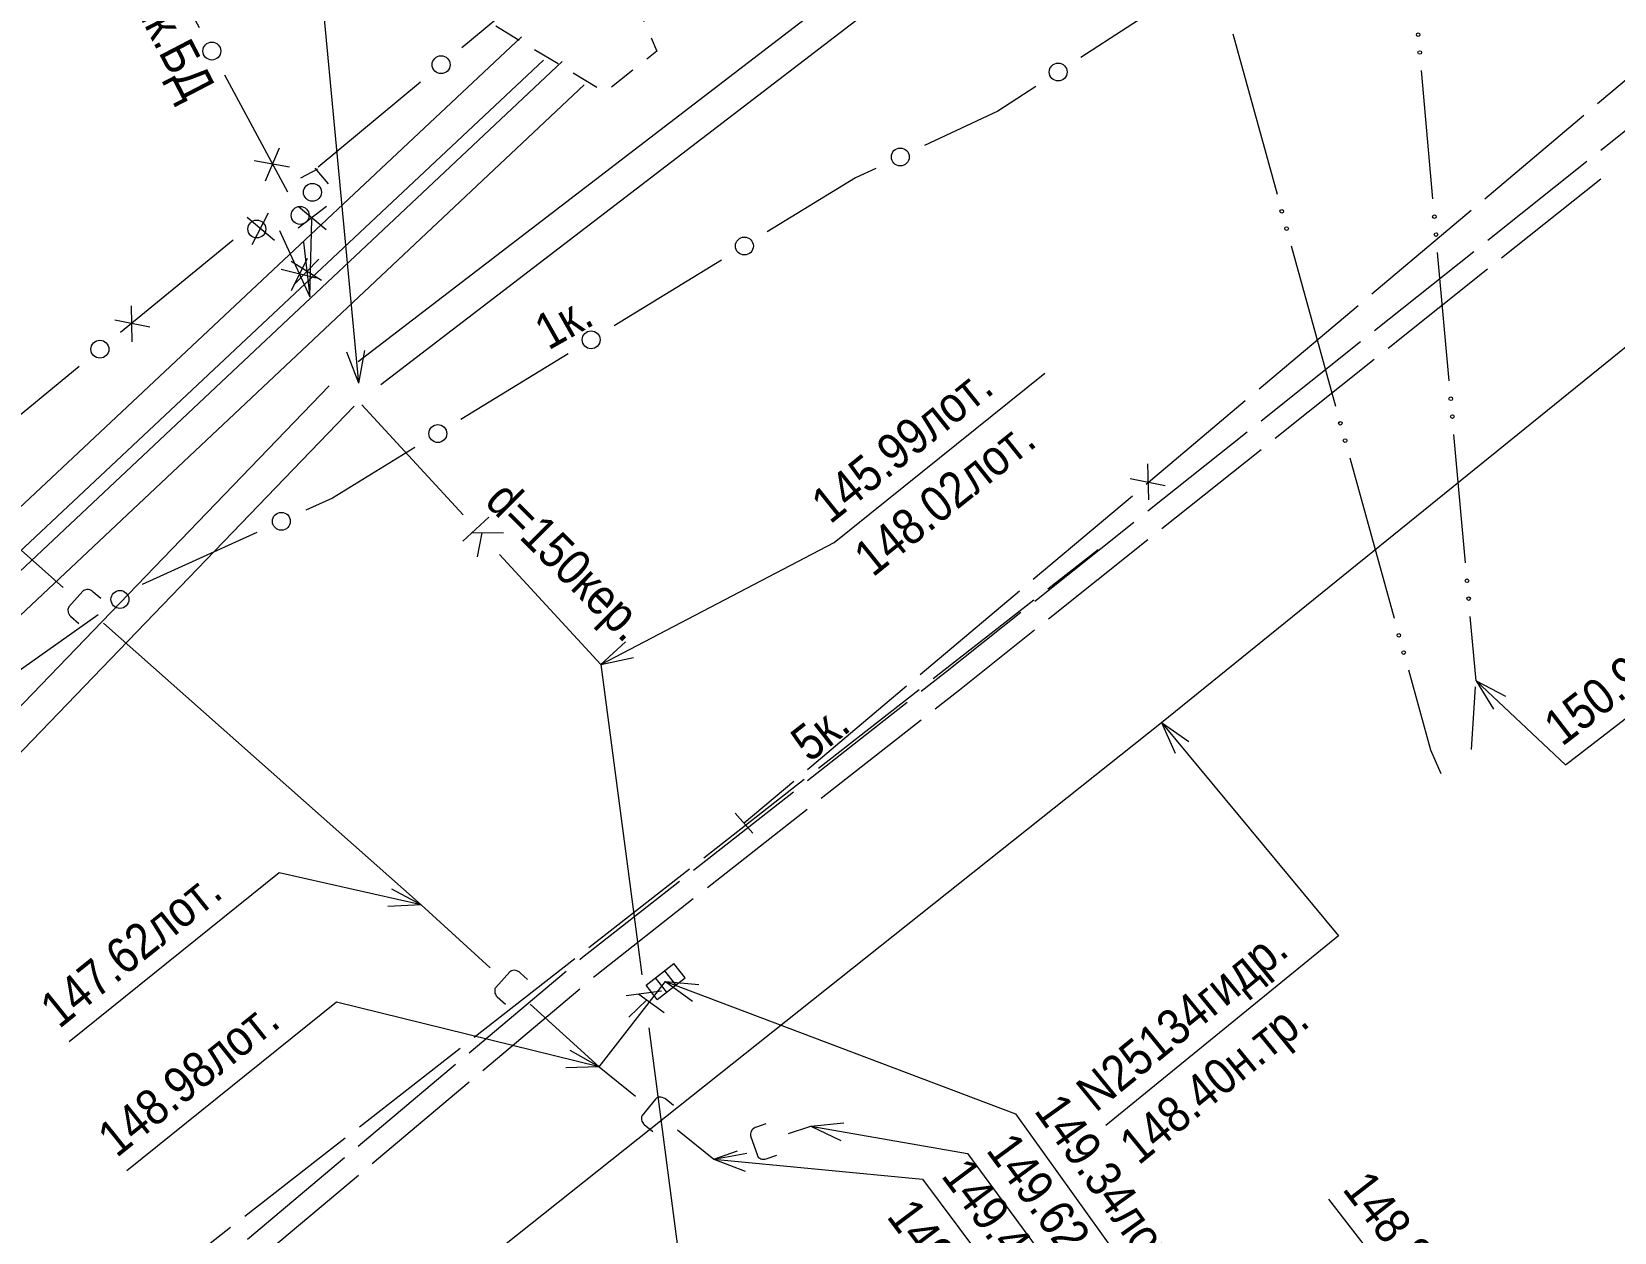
# Model space of a CAD drawing. Header units: metres. Extents: x 369 to 856, y 14070 to 14447.
# Drawn here: x 537.08 to 581.3, y 14197.27 to 14230.81 of the extents above; entities that cross this region are included whole.
import ezdxf
from ezdxf.enums import TextEntityAlignment as Align

# ---------------------------------------------------------------- set-up
doc = ezdxf.new("R2010")
doc.units = ezdxf.units.M
doc.header["$MEASUREMENT"] = 0
for name, color, linetype, lineweight in [('Водопровод', 7, 'Continuous', 25), ('Водосток', 7, 'Continuous', 25), ('Кабели', 7, 'Continuous', 25), ('Кабель связи', 7, 'Continuous', 25), ('Кабель электрический', 7, 'Continuous', 25), ('Канализация самотёчная', 7, 'Continuous', 25), ('Подземные коммуникации', 7, 'Continuous', 25)]:
    doc.layers.add(name, color=color, linetype=linetype, lineweight=lineweight)
doc.styles.add('Style-RUSSIAN_1251', font='RUSSIAN_1251.shx')

# ---------------------------------------------------------------- blocks, each defined once
blk = doc.blocks.new('msdElementTypeLineString_369')
at = {"layer": 'Кабель электрический', "color": 252, "linetype": 'Continuous', "lineweight": 9}
for p, q in [((22.597, 16.379), (25.777, 18.526)), ((19.004, 13.952), (22.183, 16.099)), ((15.41, 11.525), (18.589, 13.672)), ((11.816, 9.097), (14.995, 11.245)), ((8.222, 6.67), (11.401, 8.818)), ((4.628, 4.243), (7.808, 6.39)), ((1.034, 1.816), (4.214, 3.963))]:
    blk.add_line(p, q, dxfattribs=at)
at = {"layer": 'Кабель электрический', "color": 252, "linetype": 'Continuous', "lineweight": 9, "flags": 128}
for points in [[(29.791, 21.225), (30.216, 21.51), (30.574, 22.87)], [(26.191, 18.806), (27.616, 19.768), (29.375, 20.947)], [(0.352, 0.001), (0.001, 1.118), (0.62, 1.536)]]:
    blk.add_lwpolyline(points, dxfattribs=at)
blk = doc.blocks.new('msdElementTypeMultiLine_67')
at = {"layer": 'Кабель электрический', "color": 252, "linetype": 'Continuous', "lineweight": 9}
blk.add_blockref('msdElementTypeLineString_369', (0, 0), dxfattribs=at)
blk = doc.blocks.new('msdElementTypeLineString_379')
at = {"layer": 'Кабели', "color": 252, "linetype": 'Continuous', "lineweight": 9}
for p, q in [((32.746, 27.076), (33.593, 25.228)), ((28.306, 24.24), (31.447, 26.821)), ((24.007, 20.708), (27.147, 23.288)), ((19.707, 17.175), (22.848, 19.755)), ((15.408, 13.642), (18.549, 16.222)), ((11.22, 9.978), (14.261, 12.675)), ((7.056, 6.286), (10.098, 8.983)), ((2.893, 2.594), (5.934, 5.291)), ((0.25, 0.25), (1.771, 1.598))]:
    blk.add_line(p, q, dxfattribs=at)
for centre in [(32.11, 27.122), (27.727, 23.764), (23.427, 20.231), (19.128, 16.698), (14.829, 13.165), (10.659, 9.481), (6.495, 5.788), (2.332, 2.096)]:
    blk.add_circle(centre, 0.25, dxfattribs=at)
blk = doc.blocks.new('msdElementTypeLineString_380')
at = {"layer": 'Кабели', "color": 252, "linetype": 'Continuous', "lineweight": 9}
for p, q in [((31.995, 27.606), (32.765, 26.966)), ((32.583, 27.726), (32.128, 26.836)), ((33.924, 25.907), (32.953, 26.147)), ((33.672, 26.452), (33.226, 25.556)), ((28.761, 25.129), (28.778, 24.129)), ((28.299, 24.746), (29.279, 24.543)), ((12.117, 11.294), (12.171, 10.295)), ((11.669, 10.894), (12.656, 10.728))]:
    blk.add_line(p, q, dxfattribs=at)
blk = doc.blocks.new('msdElementTypeMultiLine_77')
at = {"layer": 'Кабели', "color": 252, "linetype": 'Continuous', "lineweight": 9}
for name, p in [('msdElementTypeLineString_379', (0.157, 0.157)), ('msdElementTypeLineString_380', (0, 0))]:
    blk.add_blockref(name, p, dxfattribs=at)
blk = doc.blocks.new('msdElementTypeShape_28')
at = {"layer": 'Канализация самотёчная', "color": 252, "linetype": 'Continuous', "lineweight": 9}
for p, q in [((3.558, 5), (3.866, 4.3)), ((1.513, 3.82), (2.113, 4.294)), ((0, 2.308), (0.252, 2.596)), ((0.327, 2.109), (0, 2.308)), ((1.409, 1.453), (0.755, 1.85)), ((2.49, 0.796), (1.836, 1.193)), ((3.571, 0.14), (2.917, 0.537)), ((4.581, 0.621), (3.982, 0.145))]:
    blk.add_line(p, q, dxfattribs=at)
at = {"layer": 'Канализация самотёчная', "color": 252, "linetype": 'Continuous', "lineweight": 9, "flags": 128}
for points in [[(2.506, 4.604), (2.52, 4.615), (3.182, 4.961)], [(4.068, 3.842), (4.222, 3.493), (4.376, 3.142)], [(0.581, 2.972), (0.897, 3.333), (1.121, 3.51)], [(4.578, 2.685), (4.799, 2.183), (4.886, 1.985)], [(5.088, 1.527), (5.252, 1.154), (4.972, 0.932)]]:
    blk.add_lwpolyline(points, dxfattribs=at)
blk = doc.blocks.new('msdElementTypeLineString_445')
at = {"layer": 'Канализация самотёчная', "color": 252, "linetype": 'Continuous', "lineweight": 9}
blk.add_line((27.064, 25.372), (53.034, 49.717), dxfattribs=at)
blk = doc.blocks.new('msdElementTypeLineString_446')
at = {"layer": 'Канализация самотёчная', "color": 252, "linetype": 'Continuous', "lineweight": 9}
blk.add_line((27.372, 25.661), (53.649, 50.295), dxfattribs=at)
blk = doc.blocks.new('msdElementTypeMultiLine_144')
at = {"layer": 'Канализация самотёчная', "color": 252, "linetype": 'Continuous', "lineweight": 9}
for name, p in [('msdElementTypeLineString_445', (0.506, 1.234)), ('msdElementTypeLineString_446', (0.506, 0))]:
    blk.add_blockref(name, p, dxfattribs=at)
blk = doc.blocks.new('msdElementTypeLineString_448')
at = {"layer": 'Канализация самотёчная', "color": 252, "linetype": 'Continuous', "lineweight": 9}
blk.add_line((27.185, 25.556), (53.277, 50.084), dxfattribs=at)
blk = doc.blocks.new('msdElementTypeLineString_449')
at = {"layer": 'Канализация самотёчная', "color": 252, "linetype": 'Continuous', "lineweight": 9}
blk.add_line((27.494, 25.846), (53.893, 50.664), dxfattribs=at)
blk = doc.blocks.new('msdElementTypeMultiLine_145')
at = {"layer": 'Канализация самотёчная', "color": 252, "linetype": 'Continuous', "lineweight": 9}
for name, p in [('msdElementTypeLineString_448', (0.506, 1.235)), ('msdElementTypeLineString_449', (0.506, 0))]:
    blk.add_blockref(name, p, dxfattribs=at)
blk = doc.blocks.new('msdElementTypeLineString_479')
at = {"layer": 'Кабель электрический', "color": 252, "linetype": 'Continuous', "lineweight": 9}
for p, q in [((90.8, 71.401), (93.573, 73.61)), ((87.636, 68.881), (90.409, 71.089)), ((84.472, 66.361), (87.245, 68.569)), ((81.308, 63.84), (84.081, 66.049)), ((78.144, 61.32), (80.917, 63.529)), ((74.98, 58.8), (77.753, 61.009)), ((68.63, 53.787), (71.419, 55.976)), ((65.449, 51.289), (68.237, 53.478)), ((59.174, 46.184), (61.886, 48.467)), ((56.079, 43.579), (58.792, 45.862)), ((52.984, 40.975), (55.697, 43.257))]:
    blk.add_line(p, q, dxfattribs=at)
at = {"layer": 'Кабель электрический', "color": 252, "linetype": 'Continuous', "lineweight": 9, "flags": 128}
for points in [[(71.812, 56.285), (72.487, 56.815), (74.589, 58.488)], [(62.269, 48.789), (62.348, 48.855), (65.055, 50.98)]]:
    blk.add_lwpolyline(points, dxfattribs=at)
blk = doc.blocks.new('msdElementTypeLineString_480')
at = {"layer": 'Кабель электрический', "color": 252, "linetype": 'Continuous', "lineweight": 9}
for p, q in [((87.638, 68.882), (90.411, 71.091)), ((84.474, 66.362), (87.247, 68.571)), ((81.31, 63.842), (84.083, 66.051)), ((78.146, 61.322), (80.919, 63.53)), ((74.982, 58.801), (77.755, 61.01)), ((68.632, 53.788), (71.42, 55.977)), ((65.45, 51.29), (68.239, 53.479)), ((59.176, 46.185), (61.888, 48.467)), ((56.081, 43.58), (58.793, 45.863)), ((52.986, 40.975), (55.698, 43.258))]:
    blk.add_line(p, q, dxfattribs=at)
at = {"layer": 'Кабель электрический', "color": 252, "linetype": 'Continuous', "lineweight": 9, "flags": 128}
for points in [[(71.814, 56.286), (72.491, 56.817), (74.59, 58.49)], [(62.271, 48.789), (62.358, 48.863), (65.057, 50.982)]]:
    blk.add_lwpolyline(points, dxfattribs=at)
blk = doc.blocks.new('msdElementTypeMultiLine_175')
at = {"layer": 'Кабель электрический', "color": 252, "linetype": 'Continuous', "lineweight": 9}
for name, p in [('msdElementTypeLineString_479', (0, 0.492)), ('msdElementTypeLineString_480', (0.384, 0))]:
    blk.add_blockref(name, p, dxfattribs=at)
blk = doc.blocks.new('msdElementTypeLineString_555')
at = {"layer": 'Кабель электрический', "color": 252, "linetype": 'Continuous', "lineweight": 9}
for p, q in [((60.545, 48.046), (59.139, 46.948)), ((58.745, 46.64), (55.933, 44.444)), ((55.539, 44.137), (52.726, 41.94)), ((52.332, 41.633), (49.52, 39.437)), ((49.126, 39.129), (46.314, 36.933)), ((45.92, 36.625), (43.107, 34.429)), ((42.713, 34.121), (39.901, 31.925)), ((39.507, 31.618), (36.695, 29.422)), ((36.301, 29.114), (33.488, 26.918))]:
    blk.add_line(p, q, dxfattribs=at)
blk = doc.blocks.new('msdElementTypeMultiLine_249')
at = {"layer": 'Кабель электрический', "color": 252, "linetype": 'Continuous', "lineweight": 9}
blk.add_blockref('msdElementTypeLineString_555', (0, 0), dxfattribs=at)
blk = doc.blocks.new('OBR_12')
at = {"layer": 'Кабель электрический', "color": 252, "linetype": 'Continuous', "lineweight": 9}
blk.add_line((-0.375, 0), (0.375, 0), dxfattribs=at)
blk = doc.blocks.new('msdElementTypeLineString_557')
at = {"layer": 'Канализация самотёчная', "color": 252, "linetype": 'Continuous', "lineweight": 9}
for p, q in [((0.001, 7.256), (2.832, 4.18)), ((3.848, 3.076), (6.679, 0))]:
    blk.add_line(p, q, dxfattribs=at)
blk = doc.blocks.new('msdElementTypeLineString_558')
at = {"layer": 'Канализация самотёчная', "color": 252, "linetype": 'Continuous', "lineweight": 9}
for p, q in [((4.052, 4.625), (3.323, 3.954)), ((3.583, 4.193), (4.459, 4.183)), ((3.86, 4.19), (3.729, 3.513))]:
    blk.add_line(p, q, dxfattribs=at)
blk = doc.blocks.new('msdElementTypeMultiLine_251')
at = {"layer": 'Канализация самотёчная', "color": 252, "linetype": 'Continuous', "lineweight": 9}
for name, p in [('msdElementTypeLineString_557', (0.506, 0.506)), ('msdElementTypeLineString_558', (0, 0))]:
    blk.add_blockref(name, p, dxfattribs=at)
blk = doc.blocks.new('msdElementTypeLineString_559')
at = {"layer": 'Канализация самотёчная', "color": 252, "linetype": 'Continuous', "lineweight": 9}
for p, q in [((0.001, 18.812), (1.139, 10.15)), ((1.334, 8.662), (2.472, 0))]:
    blk.add_line(p, q, dxfattribs=at)
blk = doc.blocks.new('msdElementTypeLineString_560')
at = {"layer": 'Канализация самотёчная', "color": 252, "linetype": 'Continuous', "lineweight": 9}
for p, q in [((2.194, 10.195), (1.212, 10.066)), ((1.787, 9.949), (1.29, 9.471)), ((1.562, 10.112), (2.272, 9.599))]:
    blk.add_line(p, q, dxfattribs=at)
blk = doc.blocks.new('msdElementTypeMultiLine_252')
at = {"layer": 'Канализация самотёчная', "color": 252, "linetype": 'Continuous', "lineweight": 9}
for name, p in [('msdElementTypeLineString_559', (0.506, 0.506)), ('msdElementTypeLineString_560', (0, 0))]:
    blk.add_blockref(name, p, dxfattribs=at)
blk = doc.blocks.new('msdElementTypeLineString_570')
at = {"layer": 'Кабель электрический', "color": 252, "linetype": 'Continuous', "lineweight": 9}
for p, q in [((26.62, 22.43), (23.848, 20.095)), ((23.466, 19.772), (20.694, 17.437)), ((20.312, 17.115), (17.54, 14.779)), ((17.158, 14.457), (14.386, 12.122)), ((14.003, 11.799), (11.231, 9.464)), ((10.849, 9.142), (8.077, 6.806)), ((7.695, 6.484), (4.923, 4.148)), ((4.54, 3.826), (1.768, 1.491)), ((1.386, 1.169), (0, 0.001))]:
    blk.add_line(p, q, dxfattribs=at)
blk = doc.blocks.new('msdElementTypeLineString_571')
at = {"layer": 'Кабель электрический', "color": 252, "linetype": 'Continuous', "lineweight": 9}
for p, q in [((11.716, 9.444), (11.687, 10.444)), ((12.173, 9.832), (11.191, 10.024))]:
    blk.add_line(p, q, dxfattribs=at)
blk = doc.blocks.new('msdElementTypeMultiLine_260')
at = {"layer": 'Кабель электрический', "color": 252, "linetype": 'Continuous', "lineweight": 9}
for name, p in [('msdElementTypeLineString_570', (0.407, 0.407)), ('msdElementTypeLineString_571', (0, 0))]:
    blk.add_blockref(name, p, dxfattribs=at)
blk = doc.blocks.new('msdElementTypeLineString_699')
at = {"layer": 'Канализация самотёчная', "color": 252, "linetype": 'Continuous', "lineweight": 9}
for p, q in [((22.166, 16.999), (43.142, 33.085)), ((0, 0.001), (20.976, 16.086))]:
    blk.add_line(p, q, dxfattribs=at)
blk = doc.blocks.new('msdElementTypeLineString_700')
at = {"layer": 'Канализация самотёчная', "color": 252, "linetype": 'Continuous', "lineweight": 9}
for p, q in [((22.153, 16.989), (43.116, 33.065)), ((0, 0.001), (20.963, 16.077))]:
    blk.add_line(p, q, dxfattribs=at)
blk = doc.blocks.new('msdElementTypeLineString_701')
at = {"layer": 'Канализация самотёчная', "color": 252, "linetype": 'Continuous', "lineweight": 9}
for p, q in [((21.6, 17.293), (22.203, 16.507)), ((21.988, 16.787), (22.077, 17.659)), ((22.016, 17.063), (22.679, 16.872))]:
    blk.add_line(p, q, dxfattribs=at)
blk = doc.blocks.new('msdElementTypeMultiLine_343')
at = {"layer": 'Канализация самотёчная', "color": 252, "linetype": 'Continuous', "lineweight": 9}
for name, p in [('msdElementTypeLineString_699', (0.189, 0.83)), ('msdElementTypeLineString_700', (0.823, 0.182)), ('msdElementTypeLineString_701', (0, 0))]:
    blk.add_blockref(name, p, dxfattribs=at)
blk = doc.blocks.new('msdElementTypeLineString_764')
at = {"layer": 'Кабель связи', "color": 252, "linetype": 'Continuous', "lineweight": 9}
blk.add_line((1.051, 1.051), (1.165, 2.797), dxfattribs=at)
blk = doc.blocks.new('msdElementTypeMultiLine_389')
at = {"layer": 'Кабель связи', "color": 252, "linetype": 'Continuous', "lineweight": 9}
blk.add_blockref('msdElementTypeLineString_764', (0, 0), dxfattribs=at)
blk = doc.blocks.new('msdElementTypeLineString_765')
at = {"layer": 'Водопровод', "color": 252, "linetype": 'Continuous', "lineweight": 9}
blk.add_line((0.001, 0), (23.291, 18.847), dxfattribs=at)
blk = doc.blocks.new('msdElementTypeMultiLine_390')
at = {"layer": 'Водопровод', "color": 252, "linetype": 'Continuous', "lineweight": 9}
blk.add_blockref('msdElementTypeLineString_765', (0.5, 0.5), dxfattribs=at)
blk = doc.blocks.new('msdElementTypeLineString_767')
at = {"layer": 'Водопровод', "color": 252, "linetype": 'Continuous', "lineweight": 9}
blk.add_line((27.566, 21.899), (53.956, 42.864), dxfattribs=at)
blk = doc.blocks.new('msdElementTypeMultiLine_391')
at = {"layer": 'Водопровод', "color": 252, "linetype": 'Continuous', "lineweight": 9}
blk.add_blockref('msdElementTypeLineString_767', (0.5, 0.5), dxfattribs=at)
blk = doc.blocks.new('msdElementTypeMultiLine_392')
at = {"layer": 'Водосток', "color": 252, "linetype": 'Continuous', "lineweight": 9, "flags": 128}
blk.add_lwpolyline([(0.001, 0), (1.857, 2.389)], dxfattribs=at)
blk = doc.blocks.new('msdElementTypeLineString_769')
at = {"layer": 'Водосток', "color": 252, "linetype": 'Continuous', "lineweight": 9}
for p, q in [((0.001, 2.574), (1.02, 1.756)), ((2.189, 0.818), (3.208, 0))]:
    blk.add_line(p, q, dxfattribs=at)
blk = doc.blocks.new('msdElementTypeMultiLine_393')
at = {"layer": 'Водосток', "color": 252, "linetype": 'Continuous', "lineweight": 9, "flags": 128}
blk.add_lwpolyline([(2.547, 1.964), (2.33, 2.138), (2.299, 2.16), (2.271, 2.174), (2.232, 2.19), (2.191, 2.199), (2.157, 2.2), (2.119, 2.193), (2.082, 2.181), (2.06, 2.163), (2.039, 2.145), (1.673, 1.689), (1.661, 1.666), (1.653, 1.646), (1.648, 1.617), (1.649, 1.593), (1.653, 1.561), (1.659, 1.529), (1.676, 1.498), (1.702, 1.457), (1.727, 1.43), (1.969, 1.236)], dxfattribs=at)
at = {"layer": 'Водосток', "color": 252, "linetype": 'Continuous', "lineweight": 9}
blk.add_blockref('msdElementTypeLineString_769', (0.467, 0.467), dxfattribs=at)
blk = doc.blocks.new('msdElementTypeLineString_770')
at = {"layer": 'Водосток', "color": 252, "linetype": 'Continuous', "lineweight": 9}
for p, q in [((0.001, 4.525), (1.933, 2.767)), ((3.043, 1.758), (4.975, 0))]:
    blk.add_line(p, q, dxfattribs=at)
blk = doc.blocks.new('msdElementTypeMultiLine_394')
at = {"layer": 'Водосток', "color": 252, "linetype": 'Continuous', "lineweight": 9, "flags": 128}
blk.add_lwpolyline([(3.442, 2.91), (3.237, 3.096), (3.207, 3.121), (3.18, 3.136), (3.142, 3.155), (3.102, 3.166), (3.068, 3.17), (3.029, 3.165), (2.992, 3.155), (2.969, 3.139), (2.947, 3.122), (2.553, 2.689), (2.54, 2.667), (2.531, 2.647), (2.524, 2.619), (2.523, 2.595), (2.525, 2.563), (2.53, 2.53), (2.544, 2.499), (2.567, 2.456), (2.591, 2.428), (2.821, 2.219)], dxfattribs=at)
at = {"layer": 'Водосток', "color": 252, "linetype": 'Continuous', "lineweight": 9}
blk.add_blockref('msdElementTypeLineString_770', (0.467, 0.467), dxfattribs=at)
blk = doc.blocks.new('msdElementTypeLineString_771')
at = {"layer": 'Водосток', "color": 252, "linetype": 'Continuous', "lineweight": 9}
for p, q in [((2.082, 0.712), (2.704, 0.925)), ((0.001, 0), (0.663, 0.227))]:
    blk.add_line(p, q, dxfattribs=at)
blk = doc.blocks.new('msdElementTypeMultiLine_395')
at = {"layer": 'Водосток', "color": 252, "linetype": 'Continuous', "lineweight": 9, "flags": 128}
blk.add_lwpolyline([(1.917, 1.45), (1.654, 1.36), (1.618, 1.346), (1.592, 1.329), (1.557, 1.305), (1.528, 1.276), (1.509, 1.248), (1.495, 1.211), (1.485, 1.174), (1.488, 1.146), (1.492, 1.118), (1.682, 0.565), (1.694, 0.542), (1.707, 0.525), (1.729, 0.506), (1.75, 0.494), (1.779, 0.479), (1.809, 0.468), (1.844, 0.465), (1.893, 0.465), (1.929, 0.472), (2.222, 0.573)], dxfattribs=at)
at = {"layer": 'Водосток', "color": 252, "linetype": 'Continuous', "lineweight": 9}
blk.add_blockref('msdElementTypeLineString_771', (0.467, 0.467), dxfattribs=at)
blk = doc.blocks.new('msdElementTypeLineString_787')
at = {"layer": 'Канализация самотёчная', "color": 252, "linetype": 'Continuous', "lineweight": 9}
for p, q in [((19.322, 20.037), (37.602, 38.995)), ((0, 0), (18.28, 18.958))]:
    blk.add_line(p, q, dxfattribs=at)
blk = doc.blocks.new('msdElementTypeLineString_788')
at = {"layer": 'Канализация самотёчная', "color": 252, "linetype": 'Continuous', "lineweight": 9}
for p, q in [((19.311, 20.026), (37.58, 38.972)), ((0.001, 0.001), (18.27, 18.947))]:
    blk.add_line(p, q, dxfattribs=at)
blk = doc.blocks.new('msdElementTypeLineString_789')
at = {"layer": 'Канализация самотёчная', "color": 252, "linetype": 'Continuous', "lineweight": 9}
for p, q in [((19.259, 19.732), (19.217, 20.606)), ((18.8, 20.174), (19.513, 19.487)), ((19.246, 20.009), (19.929, 19.918))]:
    blk.add_line(p, q, dxfattribs=at)
blk = doc.blocks.new('msdElementTypeMultiLine_404')
at = {"layer": 'Канализация самотёчная', "color": 252, "linetype": 'Continuous', "lineweight": 9}
for name, p in [('msdElementTypeLineString_787', (0.145, 0.779)), ('msdElementTypeLineString_788', (0.868, 0.232)), ('msdElementTypeLineString_789', (0, 0))]:
    blk.add_blockref(name, p, dxfattribs=at)
blk = doc.blocks.new('msdElementTypeLineString_826')
at = {"layer": 'Кабель связи', "color": 252, "linetype": 'Continuous', "lineweight": 9}
blk.add_line((1.05, 1.706), (1.341, 1.05), dxfattribs=at)
blk = doc.blocks.new('msdElementTypeMultiLine_428')
at = {"layer": 'Кабель связи', "color": 252, "linetype": 'Continuous', "lineweight": 9}
blk.add_blockref('msdElementTypeLineString_826', (0, 0), dxfattribs=at)
blk = doc.blocks.new('msdElementTypeLineString_827')
at = {"layer": 'Кабель связи', "color": 252, "linetype": 'Continuous', "lineweight": 9}
for p, q in [((1.05, 24.736), (1.668, 22.498)), ((2.068, 21.052), (3.304, 16.577)), ((3.704, 15.131), (4.94, 10.655)), ((5.34, 9.209), (6.576, 4.734)), ((6.976, 3.288), (7.594, 1.05))]:
    blk.add_line(p, q, dxfattribs=at)
for centre in [(1.801, 22.016), (1.935, 21.534), (3.437, 16.095), (3.571, 15.613), (5.073, 10.173), (5.207, 9.691), (6.709, 4.252), (6.843, 3.77)]:
    blk.add_circle(centre, 0.05, dxfattribs=at)
blk = doc.blocks.new('msdElementTypeMultiLine_429')
at = {"layer": 'Кабель связи', "color": 252, "linetype": 'Continuous', "lineweight": 9}
blk.add_blockref('msdElementTypeLineString_827', (0, 0), dxfattribs=at)
blk = doc.blocks.new('msdElementTypeLineString_918')
at = {"layer": 'Кабели', "color": 252, "linetype": 'Continuous', "lineweight": 9}
for p, q in [((32.505, 27.207), (33.932, 28.393)), ((28.499, 23.874), (31.352, 26.247)), ((24.493, 20.542), (27.346, 22.915)), ((20.486, 17.21), (23.339, 19.583)), ((16.48, 13.878), (19.333, 16.251)), ((12.473, 10.546), (15.326, 12.919)), ((0.25, 9.409), (1.129, 7.775)), ((8.467, 7.214), (11.32, 9.587)), ((1.839, 6.454), (3.596, 3.185)), ((4.46, 3.882), (7.314, 6.255))]:
    blk.add_line(p, q, dxfattribs=at)
at = {"layer": 'Кабели', "color": 252, "linetype": 'Continuous', "lineweight": 9, "flags": 128}
blk.add_lwpolyline([(4.042, 1.78), (4.223, 0.25), (4.276, 2.419)], dxfattribs=at)
at = {"layer": 'Кабели', "color": 252, "linetype": 'Continuous', "lineweight": 9}
for centre in [(31.929, 26.727), (27.922, 23.395), (23.916, 20.063), (19.91, 16.731), (15.903, 13.398), (11.897, 10.066), (1.484, 7.114), (7.89, 6.734), (4.295, 3.169), (3.951, 2.524)]:
    blk.add_circle(centre, 0.25, dxfattribs=at)
blk = doc.blocks.new('msdElementTypeLineString_919')
at = {"layer": 'Кабели', "color": 252, "linetype": 'Continuous', "lineweight": 9}
for p, q in [((28.44, 24.339), (29.421, 24.141)), ((28.901, 24.724), (28.923, 23.724)), ((3.523, 4.559), (3.134, 3.637)), ((3.809, 4.032), (2.825, 4.209)), ((4.127, 3.733), (4.601, 3.982)), ((4.516, 3.999), (4.889, 3.56)), ((4.053, 2.33), (4.847, 2.939)), ((4.066, 2.93), (4.833, 2.289)), ((4.705, 0.863), (3.854, 1.389)), ((4.632, 1.459), (3.932, 0.744))]:
    blk.add_line(p, q, dxfattribs=at)
blk = doc.blocks.new('msdElementTypeMultiLine_512')
at = {"layer": 'Кабели', "color": 252, "linetype": 'Continuous', "lineweight": 9}
for name, p in [('msdElementTypeLineString_918', (0.157, 0.157)), ('msdElementTypeLineString_919', (0, 0))]:
    blk.add_blockref(name, p, dxfattribs=at)
blk = doc.blocks.new('msdElementTypeLineString_920')
at = {"layer": 'Кабели', "color": 252, "linetype": 'Continuous', "lineweight": 9}
for p, q in [((58.087, 33.829), (55.132, 31.915)), ((45.096, 26.256), (42.092, 24.419)), ((40.813, 23.636), (37.809, 21.799)), ((32.114, 18.646), (28.909, 17.189)), ((27.674, 16.342), (24.8, 14.307))]:
    blk.add_line(p, q, dxfattribs=at)
at = {"layer": 'Кабели', "color": 252, "linetype": 'Continuous', "lineweight": 9, "flags": 128}
for points in [[(53.873, 31.099), (52.816, 30.415), (50.769, 29.453)], [(49.411, 28.815), (48.841, 28.547), (46.375, 27.039)], [(36.53, 21.016), (34.222, 19.605), (33.479, 19.267)]]:
    blk.add_lwpolyline(points, dxfattribs=at)
at = {"layer": 'Кабели', "color": 252, "linetype": 'Continuous', "lineweight": 9}
for centre in [(54.502, 31.507), (50.09, 29.134), (45.735, 26.647), (41.452, 24.028), (37.169, 21.408), (32.797, 18.957), (28.286, 16.775)]:
    blk.add_circle(centre, 0.25, dxfattribs=at)
blk = doc.blocks.new('msdElementTypeMultiLine_513')
at = {"layer": 'Кабели', "color": 252, "linetype": 'Continuous', "lineweight": 9}
blk.add_blockref('msdElementTypeLineString_920', (0, 0), dxfattribs=at)
blk = doc.blocks.new('msdElementTypeLineString_1015')
at = {"layer": 'Кабель связи', "color": 252, "linetype": 'Continuous', "lineweight": 9}
for p, q in [((1.211, 45.015), (1.051, 46.81)), ((1.667, 39.93), (1.345, 43.521)), ((2.122, 34.846), (1.801, 38.436)), ((2.578, 29.762), (2.256, 33.352)), ((3.033, 24.677), (2.712, 28.268)), ((3.489, 19.593), (3.167, 23.183)), ((3.944, 14.508), (3.623, 18.099)), ((4.4, 9.424), (4.078, 13.014)), ((4.855, 4.339), (4.534, 7.93)), ((5.15, 1.05), (4.989, 2.845))]:
    blk.add_line(p, q, dxfattribs=at)
for centre in [(1.256, 44.517), (1.301, 44.019), (1.712, 39.432), (1.756, 38.934), (2.167, 34.348), (2.212, 33.85), (2.623, 29.264), (2.667, 28.766), (3.078, 24.179), (3.123, 23.681), (3.533, 19.095), (3.578, 18.597), (3.989, 14.01), (4.034, 13.512), (4.444, 8.926), (4.489, 8.428), (4.9, 3.841), (4.945, 3.343)]:
    blk.add_circle(centre, 0.05, dxfattribs=at)
blk = doc.blocks.new('msdElementTypeMultiLine_580')
at = {"layer": 'Кабель связи', "color": 252, "linetype": 'Continuous', "lineweight": 9}
blk.add_blockref('msdElementTypeLineString_1015', (0, 0), dxfattribs=at)
blk = doc.blocks.new('msdElementTypeLineString_1046')
at = {"layer": 'Водосток', "color": 252, "linetype": 'Continuous', "lineweight": 9}
for p, q in [((0.001, 16.742), (8.879, 8.869)), ((10.002, 7.873), (18.88, 0))]:
    blk.add_line(p, q, dxfattribs=at)
blk = doc.blocks.new('msdElementTypeMultiLine_601')
at = {"layer": 'Водосток', "color": 252, "linetype": 'Continuous', "lineweight": 9, "flags": 128}
blk.add_lwpolyline([(10.393, 9.024), (10.185, 9.208), (10.154, 9.232), (10.127, 9.247), (10.089, 9.266), (10.049, 9.277), (10.015, 9.279), (9.976, 9.274), (9.939, 9.263), (9.916, 9.247), (9.894, 9.23), (9.506, 8.792), (9.493, 8.77), (9.484, 8.75), (9.478, 8.722), (9.478, 8.698), (9.48, 8.666), (9.485, 8.633), (9.5, 8.602), (9.523, 8.559), (9.548, 8.531), (9.78, 8.326)], dxfattribs=at)
at = {"layer": 'Водосток', "color": 252, "linetype": 'Continuous', "lineweight": 9}
blk.add_blockref('msdElementTypeLineString_1046', (0.467, 0.467), dxfattribs=at)
blk = doc.blocks.new('RESHT1_35')
at = {"layer": 'Подземные коммуникации', "color": 252, "linetype": 'Continuous', "lineweight": 9}
for p, q in [((-0.494, -0.254), (-0.495, 0.254)), ((-0.495, 0.254), (0.495, 0.254)), ((-0.163, -0.245), (-0.163, 0.251)), ((0.166, -0.245), (0.166, 0.251)), ((0.495, -0.254), (0.495, 0.254)), ((-0.494, -0.254), (0.495, -0.254))]:
    blk.add_line(p, q, dxfattribs=at)
blk = doc.blocks.new('DIMTXT_412')
at = {"layer": 'Водосток', "color": 252, "linetype": 'Continuous', "lineweight": 9}
for q in [(-0.814, 0.458), (-0.934, -0.028)]:
    blk.add_line((0, 0), q, dxfattribs=at)
at = {"layer": 'Водосток', "color": 252, "linetype": 'Continuous', "lineweight": 9, "flags": 128}
blk.add_lwpolyline([(0, 0), (-7.341, 1.808), (-13.201, -2.903)], dxfattribs=at)
at = {"layer": 'Водосток', "color": 252, "linetype": 'Continuous', "lineweight": 9, "style": 'Style-RUSSIAN_1251', "width": 0.9}
blk.add_text('148.98лот.', height=1, rotation=38.7943, dxfattribs=at).set_placement((-14.109, -1.773), align=Align.TOP_LEFT)
blk = doc.blocks.new('DIMTXT_433')
at = {"layer": 'Водосток', "color": 252, "linetype": 'Continuous', "lineweight": 9}
for q in [(-0.933, -0.046), (-0.823, 0.442)]:
    blk.add_line((0, 0), q, dxfattribs=at)
at = {"layer": 'Водосток', "color": 252, "linetype": 'Continuous', "lineweight": 9, "flags": 128}
blk.add_lwpolyline([(0, 0), (-3.969, 0.895), (-9.831, -3.825)], dxfattribs=at)
at = {"layer": 'Водосток', "color": 252, "linetype": 'Continuous', "lineweight": 9, "style": 'Style-RUSSIAN_1251', "width": 0.9}
blk.add_text('147.62лот.', height=1, rotation=38.8372, dxfattribs=at).set_placement((-10.741, -2.695), align=Align.TOP_LEFT)
blk = doc.blocks.new('DIMTXT_487')
at = {"layer": 'Водосток', "color": 252, "linetype": 'Continuous', "lineweight": 9}
for q in [(0.92, 0.163), (0.872, -0.335)]:
    blk.add_line((0, 0), q, dxfattribs=at)
at = {"layer": 'Водосток', "color": 252, "linetype": 'Continuous', "lineweight": 9, "flags": 128}
blk.add_lwpolyline([(0, 0), (5.829, -0.558), (10.354, -6.617)], dxfattribs=at)
at = {"layer": 'Водосток', "color": 252, "linetype": 'Continuous', "lineweight": 9, "style": 'Style-RUSSIAN_1251', "width": 0.9}
for s, p in [('149.43лот.', (7.126, 0.129)), ('149.38лот.', (5.603, -1.008))]:
    blk.add_text(s, height=1, rotation=306.7575, dxfattribs=at).set_placement(p, align=Align.TOP_LEFT)
blk = doc.blocks.new('DIMTXT_488')
at = {"layer": 'Водосток', "color": 252, "linetype": 'Continuous', "lineweight": 9}
for q in [(0.93, 0.091), (0.843, -0.402)]:
    blk.add_line((0, 0), q, dxfattribs=at)
at = {"layer": 'Водосток', "color": 252, "linetype": 'Continuous', "lineweight": 9, "flags": 128}
blk.add_lwpolyline([(0, 0), (4.382, -0.77), (8.818, -6.788)], dxfattribs=at)
at = {"layer": 'Водосток', "color": 252, "linetype": 'Continuous', "lineweight": 9, "style": 'Style-RUSSIAN_1251', "width": 0.9}
blk.add_text('149.62лот.', height=1, rotation=306.3938, dxfattribs=at).set_placement((5.683, -0.09), align=Align.TOP_LEFT)
blk = doc.blocks.new('DIMTXT_489')
at = {"layer": 'Водосток', "color": 252, "linetype": 'Continuous', "lineweight": 9}
for q in [(0.754, -0.552), (0.93, -0.084)]:
    blk.add_line((0, 0), q, dxfattribs=at)
at = {"layer": 'Водосток', "color": 252, "linetype": 'Continuous', "lineweight": 9, "flags": 128}
blk.add_lwpolyline([(0, 0), (9.778, -3.694), (14.182, -9.841)], dxfattribs=at)
at = {"layer": 'Водосток', "color": 252, "linetype": 'Continuous', "lineweight": 9, "style": 'Style-RUSSIAN_1251', "width": 0.9}
blk.add_text('149.34лот.', height=1, rotation=305.6191, dxfattribs=at).set_placement((11.088, -3.032), align=Align.TOP_LEFT)
blk = doc.blocks.new('DIMTXT_490')
at = {"layer": 'Водопровод', "color": 252, "linetype": 'Continuous', "lineweight": 9}
for q in [(0.383, -0.852), (0.767, -0.533)]:
    blk.add_line((0, 0), q, dxfattribs=at)
at = {"layer": 'Водопровод', "color": 252, "linetype": 'Continuous', "lineweight": 9, "flags": 128}
blk.add_lwpolyline([(0, 0), (4.945, -5.956), (-1.553, -11.26)], dxfattribs=at)
at = {"layer": 'Водопровод', "color": 252, "linetype": 'Continuous', "lineweight": 9, "style": 'Style-RUSSIAN_1251', "width": 0.9}
for s, p in [('N25134гидр.', (-2.47, -10.137)), ('148.40н.тр.', (-1.268, -11.608))]:
    blk.add_text(s, height=1, rotation=39.2224, dxfattribs=at).set_placement(p, align=Align.TOP_LEFT)
blk = doc.blocks.new('DIMTXT_491')
at = {"layer": 'Канализация самотёчная', "color": 252, "linetype": 'Continuous', "lineweight": 9}
for q in [(-0.621, 0.698), (-0.892, 0.278)]:
    blk.add_line((0, 0), q, dxfattribs=at)
at = {"layer": 'Канализация самотёчная', "color": 252, "linetype": 'Continuous', "lineweight": 9, "flags": 128}
blk.add_lwpolyline([(0, 0), (-6.466, 4.17), (-11.097, 10.148)], dxfattribs=at)
at = {"layer": 'Канализация самотёчная', "color": 252, "linetype": 'Continuous', "lineweight": 9, "style": 'Style-RUSSIAN_1251', "width": 0.9}
blk.add_text('148.85лот.', height=1, rotation=307.7639, dxfattribs=at).set_placement((-9.95, 11.036), align=Align.TOP_LEFT)
blk = doc.blocks.new('DIMTXT_495')
at = {"layer": 'Канализация самотёчная', "color": 252, "linetype": 'Continuous', "lineweight": 9}
for q in [(0.165, 0.919), (-0.333, 0.873)]:
    blk.add_line((0, 0), q, dxfattribs=at)
at = {"layer": 'Канализация самотёчная', "color": 252, "linetype": 'Continuous', "lineweight": 9, "flags": 128}
blk.add_lwpolyline([(0, 0), (-1.097, 11.675), (4.949, 16.228)], dxfattribs=at)
at = {"layer": 'Канализация самотёчная', "color": 252, "linetype": 'Continuous', "lineweight": 9, "style": 'Style-RUSSIAN_1251', "width": 0.9}
for s, p in [('145.07лот.', (-1.79, 12.968)), ('145.75лот.', (-0.647, 11.451))]:
    blk.add_text(s, height=1, rotation=36.9818, dxfattribs=at).set_placement(p, align=Align.TOP_LEFT)
blk = doc.blocks.new('DIMTXT_497')
at = {"layer": 'Канализация самотёчная', "color": 252, "linetype": 'Continuous', "lineweight": 9}
for q in [(0.681, 0.639), (0.913, 0.196)]:
    blk.add_line((0, 0), q, dxfattribs=at)
at = {"layer": 'Канализация самотёчная', "color": 252, "linetype": 'Continuous', "lineweight": 9, "flags": 128}
blk.add_lwpolyline([(0, 0), (6.512, 3.413), (12.401, 8.144)], dxfattribs=at)
at = {"layer": 'Канализация самотёчная', "color": 252, "linetype": 'Continuous', "lineweight": 9, "style": 'Style-RUSSIAN_1251', "width": 0.9}
for s, p in [('145.99лот.', (5.779, 4.684)), ('148.02лот.', (6.969, 3.203))]:
    blk.add_text(s, height=1, rotation=38.7786, dxfattribs=at).set_placement(p, align=Align.TOP_LEFT)
blk = doc.blocks.new('DIMTXT_626')
at = {"layer": 'Кабель связи', "color": 252, "linetype": 'Continuous', "lineweight": 9}
for q in [(0.485, -0.798), (0.827, -0.434)]:
    blk.add_line((0, 0), q, dxfattribs=at)
at = {"layer": 'Кабель связи', "color": 252, "linetype": 'Continuous', "lineweight": 9, "flags": 128}
blk.add_lwpolyline([(0, 0), (2.501, -2.348), (8.725, 2.448)], dxfattribs=at)
at = {"layer": 'Кабель связи', "color": 252, "linetype": 'Continuous', "lineweight": 9, "style": 'Style-RUSSIAN_1251', "width": 0.9}
blk.add_text('150.93в.тр.', height=1, rotation=37.6162, dxfattribs=at).set_placement((1.794, -1.062), align=Align.TOP_LEFT)

msp = doc.modelspace()

# ---------------------------------------------------------------- block references
at = {"layer": 'Водопровод', "color": 252, "linetype": 'Continuous', "lineweight": 9}
for name, p in [('msdElementTypeMultiLine_390', (568.149, 14211.013)), ('msdElementTypeMultiLine_391', (514.194, 14168.149)), ('DIMTXT_490', (568.65, 14211.513))]:
    msp.add_blockref(name, p, dxfattribs=at)
at = {"layer": 'Водосток', "color": 252, "linetype": 'Continuous', "lineweight": 9}
for name, p in [('msdElementTypeMultiLine_601', (528.619, 14205.95)), ('DIMTXT_433', (547.966, 14206.417)), ('msdElementTypeMultiLine_394', (547.498, 14201.425)), ('msdElementTypeMultiLine_392', (552.939, 14201.892)), ('DIMTXT_489', (554.796, 14204.281)), ('DIMTXT_412', (552.94, 14201.892)), ('msdElementTypeMultiLine_393', (552.472, 14198.851)), ('msdElementTypeMultiLine_395', (555.679, 14198.851)), ('DIMTXT_488', (558.85, 14200.243)), ('DIMTXT_487', (556.147, 14199.318))]:
    msp.add_blockref(name, p, dxfattribs=at)
at = {"layer": 'Кабели', "color": 252, "linetype": 'Continuous', "lineweight": 9}
for name, p in [('msdElementTypeMultiLine_513', (511.263, 14198.177)), ('msdElementTypeMultiLine_512', (540.476, 14222.998)), ('msdElementTypeMultiLine_77', (511.106, 14198.02))]:
    msp.add_blockref(name, p, dxfattribs=at)
at = {"layer": 'Кабель связи', "color": 252, "linetype": 'Continuous', "lineweight": 9}
for name, p in [('msdElementTypeMultiLine_580', (572.289, 14211.632)), ('msdElementTypeMultiLine_429', (568.575, 14209.698)), ('DIMTXT_626', (577.439, 14212.682)), ('msdElementTypeMultiLine_389', (576.262, 14209.71)), ('msdElementTypeMultiLine_428', (575.119, 14209.042))]:
    msp.add_blockref(name, p, dxfattribs=at)
at = {"layer": 'Кабель электрический', "color": 252, "linetype": 'Continuous', "lineweight": 9}
for name, p in [('msdElementTypeMultiLine_260', (556.583, 14208.292)), ('msdElementTypeMultiLine_175', (490.129, 14155.612)), ('msdElementTypeMultiLine_249', (506.34, 14168.29)), ('msdElementTypeMultiLine_67', (570.797, 14182.058))]:
    msp.add_blockref(name, p, dxfattribs=at)
at = {"layer": 'Кабель электрический', "color": 252, "linetype": 'Continuous', "lineweight": 9, "rotation": 311.3228780331419}
msp.add_blockref('OBR_12', (556.99, 14208.7), dxfattribs=at)
at = {"layer": 'Канализация самотёчная', "color": 252, "linetype": 'Continuous', "lineweight": 9}
for name, p in [('msdElementTypeMultiLine_343', (546.016, 14220.769)), ('DIMTXT_495', (546.226, 14220.989)), ('msdElementTypeShape_28', (549.3, 14229.115)), ('msdElementTypeMultiLine_144', (497.233, 14179.719)), ('msdElementTypeMultiLine_145', (498.125, 14178.661)), ('DIMTXT_497', (552.99, 14213.132)), ('msdElementTypeMultiLine_404', (507.646, 14181.143)), ('msdElementTypeMultiLine_251', (545.805, 14212.626)), ('msdElementTypeMultiLine_252', (552.483, 14193.814)), ('DIMTXT_491', (584.421, 14188.05))]:
    msp.add_blockref(name, p, dxfattribs=at)
at = {"layer": 'Подземные коммуникации', "color": 252, "linetype": 'Continuous', "lineweight": 9, "rotation": 38.07615645194883}
msp.add_blockref('RESHT1_35', (554.796, 14204.281), dxfattribs=at)

# ---------------------------------------------------------------- texts
at = {"layer": 'Кабели', "color": 252, "linetype": 'Continuous', "lineweight": 9, "style": 'Style-RUSSIAN_1251', "width": 0.899998}
for s, rotation, p in [('1к.БД', 297.5168, (539.907, 14231.597)), ('1к.', 29.47, (551.522, 14221.9))]:
    msp.add_text(s, height=1, rotation=rotation, dxfattribs=at).set_placement(p)
at = {"layer": 'Кабель электрический', "color": 252, "linetype": 'Continuous', "lineweight": 9, "style": 'Style-RUSSIAN_1251', "width": 0.899998}
msp.add_text('5к.', height=1, rotation=38.0867, dxfattribs=at).set_placement((558.817, 14210.38))
at = {"layer": 'Канализация самотёчная', "color": 252, "linetype": 'Continuous', "lineweight": 9, "style": 'Style-RUSSIAN_1251', "width": 0.899998}
msp.add_text('d=150кер.', height=1, rotation=315.1169, dxfattribs=at).set_placement((549.707, 14217.645))

doc.saveas('drawing.dxf')
